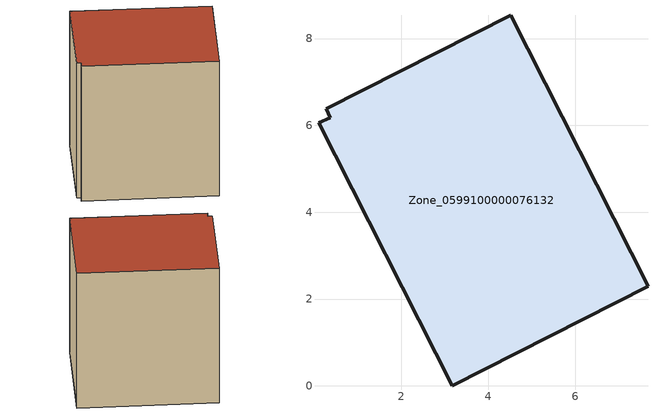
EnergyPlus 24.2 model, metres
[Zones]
Zone_0599100000076132
 floor ground (C_G): 0.09,6.06 0.35,6.17 0.27,6.38 4.52,8.54 7.68,2.29 3.17,0 z0
 wall outside (C_F): 7.68,2.29 4.52,8.54 0.27,6.38 0.35,6.17 0.09,6.06 3.17,0 7.68,2.29 z0:7.83
 roof outside (C_R): 0.35,6.17 0.09,6.06 3.17,0 7.68,2.29 4.52,8.54 0.27,6.38 z7.83
[BUILDING]
Pand.0599100000076132: North Axis=0; Terrain=City; Loads Convergence Tolerance Value=0.04; Temperature Convergence Tolerance Value=0.4; Solar Distribution=FullExterior; Maximum Number of Warmup Days=25; Minimum Number of Warmup Days=1
[Site:Location]
Rotterdam.The.Hague.AP_ZH_NLD Design_Conditions: Latitude=51.96; Longitude=4.45; Time Zone=1; Elevation=-4.5
[SITE:GROUNDTEMPERATURE:BUILDINGSURFACE]
18, 18, 18, 18, 18, 18, 18, 18, 18, 18, 18, 18
[MATERIAL] Thermal Absorptance=0.9; Solar Absorptance=0.7; Visible Absorptance=0.7
Name | Roughness | Thickness | Conductivity | Density | Specific Heat
G.TI.1946 | MediumSmooth | 0.15 | 1 | 540 | 1210
F.TI.1946 | Rough | 0.3 | 0.857143 | 1920 | 840
R.TI.1946 | MediumRough | 0.2 | 0.1 | 1500 | 1000
[CONSTRUCTION]
C_G: G.TI.1946
C_F: F.TI.1946
C_R: R.TI.1946
[ZONE]
Zone_0599100000076132: Type=1; Multiplier=1; Ceiling Height=Autocalculate; Volume=Autocalculate; Floor Area=autocalculate; Part of Total Floor Area=Yes
[ZONEINFILTRATION:DESIGNFLOWRATE]
Infil_Zone_0599100000076132: Zone or ZoneList or Space or SpaceList=Zone_0599100000076132; Schedule=AlwaysOn; Design Flow Rate Calculation Method=Flow/Area; Flow Rate per Floor Area=0.003; Constant Term Coefficient=1; Temperature Term Coefficient=0; Velocity Term Coefficient=0; Velocity Squared Term Coefficient=0
[HVACTEMPLATE:ZONE:IDEALLOADSAIRSYSTEM]
Zone_0599100000076132: Maximum Heating Supply Air Temperature=50; Minimum Cooling Supply Air Temperature=13; Maximum Heating Supply Air Humidity Ratio=0.0156; Minimum Cooling Supply Air Humidity Ratio=0.0077; Heating Limit=NoLimit; Cooling Limit=NoLimit; Dehumidification Control Type=ConstantSensibleHeatRatio; Cooling Sensible Heat Ratio=0.7; Dehumidification Setpoint=60; Humidification Control Type=None; Humidification Setpoint=30; Outdoor Air Method=None; Outdoor Air Flow Rate per Person=0.00944; Outdoor Air Flow Rate per Zone Floor Area=0; Outdoor Air Flow Rate per Zone=0; Demand Controlled Ventilation Type=None; Outdoor Air Economizer Type=NoEconomizer; Heat Recovery Type=None; Sensible Heat Recovery Effectiveness=0.7; Latent Heat Recovery Effectiveness=0.65
[ZONECONTROL:THERMOSTAT]
ThermostatControl_Zone_0599100000076132: Zone or ZoneList=Zone_0599100000076132; Control Type Schedule=DualSetpointControlType; Control 1=Thermostat_Zone_0599100000076132; Temperature Difference Between Cutout And Setpoint=0
[THERMOSTATSETPOINT:DUALSETPOINT]
Thermostat_Zone_0599100000076132: Heating Setpoint Temperature Schedule=HeatingSetpoint_Zone_0599100000076132; Cooling Setpoint Temperature Schedule=CoolingSetpoint_Zone_0599100000076132
[SCHEDULE:COMPACT]
HeatingSetpoint_Zone_0599100000076132: Through: 12/31, For: AllDays, Until: 24:00, 21
CoolingSetpoint_Zone_0599100000076132: Through: 12/31, For: AllDays, Until: 24:00, 24
DualSetpointControlType: Through: 12/31, For: AllDays, Until: 24:00, 4
AlwaysOn: Through: 12/31, For: AllDays, Until: 24:00, 1
